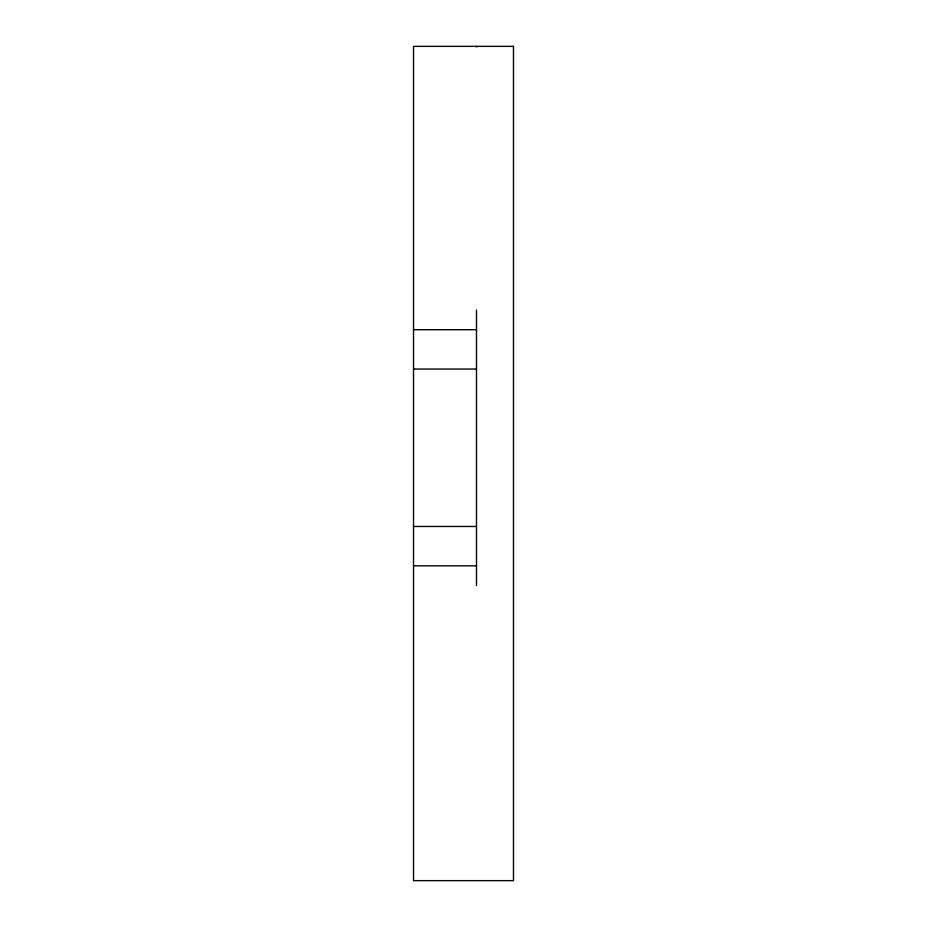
<?xml version="1.0" encoding="UTF-8"?>
<svg xmlns="http://www.w3.org/2000/svg" width="927" height="927" viewBox="0 0 927 927"><rect width="100%" height="100%" fill="white"/><g stroke="black" fill="none" stroke-linecap="round" stroke-linejoin="round"><path stroke-width="1.39" d="M413.523 329.699L476.49 329.699M413.523 369.05L476.49 369.05M413.523 526.466L476.49 526.466M413.523 565.818L476.49 565.818M476.49 46.35L476.49 47.022M476.49 310.024L476.49 585.493M513.477 46.35L413.523 46.35L413.523 880.65L513.477 880.65L513.477 46.35"/></g></svg>
